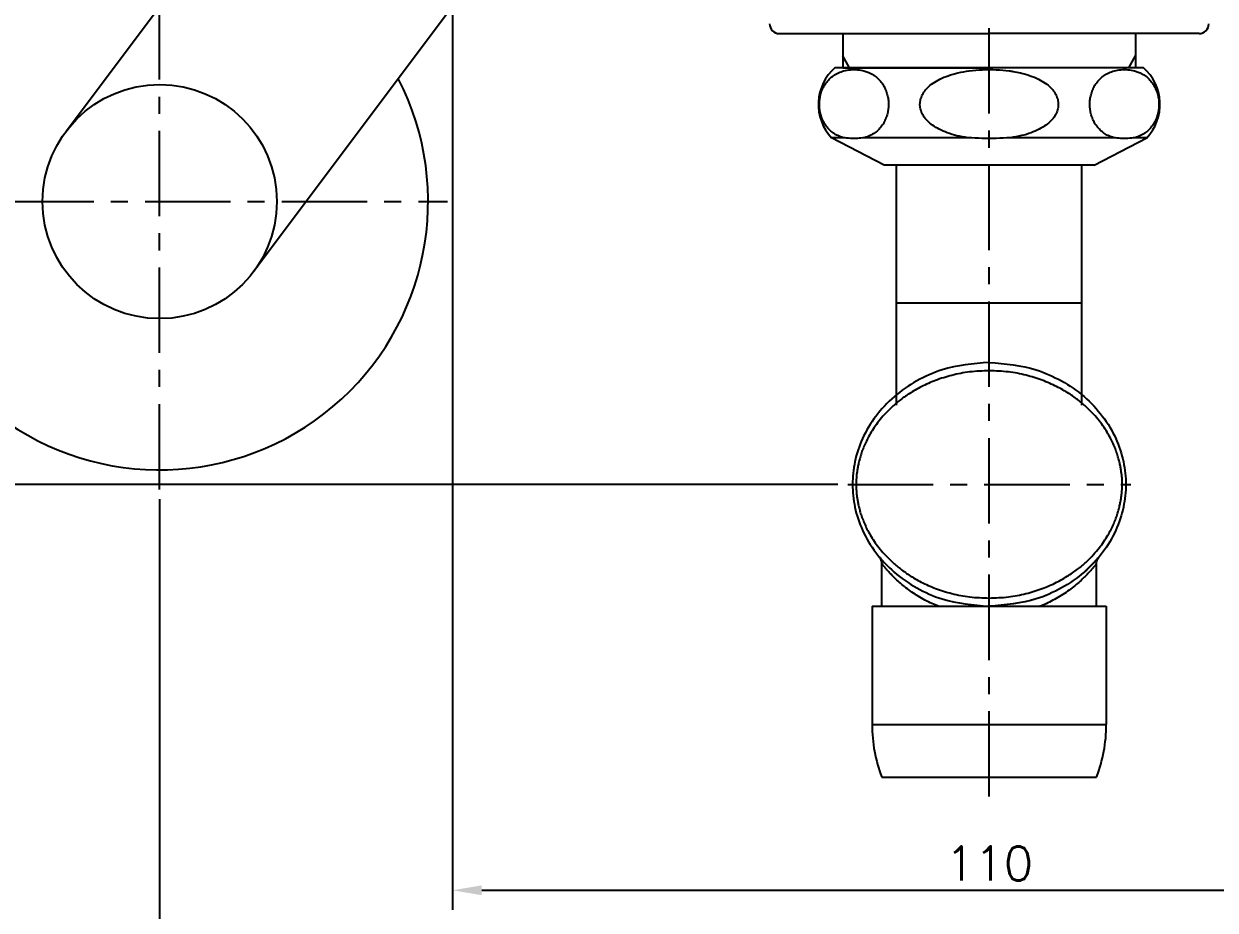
# Model space of a CAD drawing. Extents: x 6992 to 7586, y -5388 to -4968.
# Drawn here: x 7062.9 to 7184.9, y -5296.8 to -5206 of the extents above; entities that cross this region are included whole.
import ezdxf

# ---------------------------------------------------------------- set-up
doc = ezdxf.new("R2010")
doc.units = 0
doc.header["$LTSCALE"] = 7
doc.header["$MEASUREMENT"] = 0
doc.linetypes.add('CENTER', pattern=[2, 1.25, -0.25, 0.25, -0.25])
doc.layers.get('0').update_dxf_attribs({"color": 2, "linetype": 'CONTINUOUS'})
for name, color, linetype in [('CL', 1, 'CENTER'), ('D', 2, 'CONTINUOUS'), ('DWG', 7, 'CONTINUOUS')]:
    doc.layers.add(name, color=color, linetype=linetype)
doc.styles.add('GHS', font='ROMANS.shx', dxfattribs={"bigfont": 'GHS.shx'})

msp = doc.modelspace()

# ---------------------------------------------------------------- linework, layer by layer
at = {"color": 7, "linetype": 'Continuous'}
for p, q in [((7177.58, -5210.49), (7145.98, -5210.49)), ((7146.84, -5217.67), (7145.63, -5217.67)), ((7151.03, -5220.49), (7145.63, -5217.67)), ((7159.61, -5217.67), (7149, -5217.67)), ((7174.55, -5217.67), (7163.94, -5217.67)), ((7172.53, -5220.49), (7177.92, -5217.67)), ((7177.92, -5217.67), (7176.72, -5217.67)), ((7172.53, -5220.49), (7151.03, -5220.49))]:
    msp.add_line(p, q, dxfattribs=at)
for centre, start, end in [((7149.28, -5214.25), 131.2999, 223.1806), ((7174.28, -5214.25), 316.8194, 48.7001)]:
    msp.add_arc(centre, 5, start, end, dxfattribs=at)
for points, knots in [([(7146.84, -5217.67), (7146.64, -5217.61), (7146.27, -5217.48), (7145.77, -5217.18), (7145.35, -5216.81), (7145, -5216.39), (7144.74, -5215.93), (7144.55, -5215.44), (7144.43, -5214.95), (7144.37, -5214.46), (7144.38, -5213.98), (7144.44, -5213.5), (7144.56, -5213.01), (7144.76, -5212.52), (7145.04, -5212.06), (7145.39, -5211.65), (7145.82, -5211.29), (7146.33, -5211), (7146.92, -5210.79), (7147.58, -5210.67), (7148.27, -5210.68), (7148.8, -5210.77), (7149.08, -5210.85), (7149.15, -5210.87)], [0, 0, 0, 0, 0.611467, 1.185649, 1.737825, 2.278825, 2.813092, 3.336861, 3.839795, 4.322642, 4.798937, 5.283341, 5.787629, 6.311567, 6.845488, 7.386256, 7.939067, 8.515766, 9.129862, 9.808873, 10.524316, 11.198181, 11.408582, 11.408582, 11.408582, 11.408582]), ([(7149.15, -5210.87), (7149.28, -5210.92), (7149.58, -5211.03), (7150.03, -5211.29), (7150.46, -5211.65), (7150.81, -5212.07), (7151.08, -5212.52), (7151.28, -5213.01), (7151.4, -5213.5), (7151.47, -5213.98), (7151.47, -5214.46), (7151.42, -5214.95), (7151.3, -5215.44), (7151.11, -5215.92), (7150.84, -5216.39), (7150.5, -5216.81), (7150.08, -5217.17), (7149.58, -5217.48), (7149.2, -5217.61), (7149, -5217.67)], [0, 0, 0, 0, 0.403946, 0.979571, 1.53168, 2.071764, 2.605039, 3.128261, 3.632674, 4.117288, 4.59343, 5.076164, 5.577868, 6.099527, 6.632567, 7.172995, 7.725536, 8.301205, 8.915688, 8.915688, 8.915688, 8.915688]), ([(7159.61, -5217.67), (7159.23, -5217.61), (7158.51, -5217.49), (7157.51, -5217.19), (7156.67, -5216.83), (7155.98, -5216.42), (7155.43, -5215.95), (7155.04, -5215.46), (7154.79, -5214.96), (7154.68, -5214.47), (7154.69, -5213.98), (7154.82, -5213.48), (7155.08, -5212.98), (7155.49, -5212.5), (7156.04, -5212.04), (7156.75, -5211.63), (7157.61, -5211.28), (7158.62, -5210.99), (7159.79, -5210.79), (7161.1, -5210.67), (7162.47, -5210.68), (7163.53, -5210.76), (7164.1, -5210.85), (7164.23, -5210.87)], [0, 0, 0, 0, 1.163393, 2.19219, 3.101835, 3.905021, 4.61213, 5.232078, 5.775161, 6.267, 6.743329, 7.239114, 7.788564, 8.416045, 9.131684, 9.944084, 10.863796, 11.90472, 13.07864, 14.421477, 15.85237, 17.184726, 17.592512, 17.592512, 17.592512, 17.592512]), ([(7164.23, -5210.87), (7164.48, -5210.92), (7165.08, -5211.03), (7165.95, -5211.28), (7166.81, -5211.63), (7167.51, -5212.04), (7168.07, -5212.5), (7168.48, -5212.98), (7168.74, -5213.48), (7168.87, -5213.98), (7168.87, -5214.47), (7168.76, -5214.96), (7168.52, -5215.46), (7168.13, -5215.95), (7167.58, -5216.41), (7166.89, -5216.83), (7166.05, -5217.19), (7165.05, -5217.49), (7164.33, -5217.61), (7163.94, -5217.67)], [0, 0, 0, 0, 0.765576, 1.804124, 2.722272, 3.533331, 4.247914, 4.874466, 5.424031, 5.920012, 6.396186, 6.887924, 7.429648, 8.046849, 8.751767, 9.553346, 10.462857, 11.49383, 12.662821, 12.662821, 12.662821, 12.662821]), ([(7174.55, -5217.67), (7174.36, -5217.61), (7173.98, -5217.48), (7173.48, -5217.18), (7173.06, -5216.81), (7172.72, -5216.39), (7172.45, -5215.93), (7172.26, -5215.44), (7172.14, -5214.95), (7172.09, -5214.46), (7172.09, -5213.98), (7172.15, -5213.5), (7172.28, -5213.01), (7172.47, -5212.52), (7172.75, -5212.06), (7173.1, -5211.65), (7173.53, -5211.29), (7174.04, -5211), (7174.63, -5210.79), (7175.29, -5210.67), (7175.98, -5210.68), (7176.51, -5210.77), (7176.79, -5210.85), (7176.86, -5210.87)], [0, 0, 0, 0, 0.611466, 1.185647, 1.737823, 2.278822, 2.813089, 3.336856, 3.839791, 4.322638, 4.798934, 5.283338, 5.787626, 6.311563, 6.845483, 7.38625, 7.93906, 8.515758, 9.129852, 9.80886, 10.524311, 11.198175, 11.408576, 11.408576, 11.408576, 11.408576]), ([(7176.86, -5210.87), (7176.99, -5210.92), (7177.29, -5211.03), (7177.74, -5211.29), (7178.17, -5211.65), (7178.52, -5212.07), (7178.79, -5212.52), (7178.99, -5213.01), (7179.12, -5213.5), (7179.18, -5213.98), (7179.18, -5214.46), (7179.13, -5214.95), (7179.01, -5215.44), (7178.82, -5215.92), (7178.55, -5216.39), (7178.21, -5216.81), (7177.79, -5217.17), (7177.29, -5217.48), (7176.91, -5217.61), (7176.72, -5217.67)], [0, 0, 0, 0, 0.403947, 0.979571, 1.53168, 2.071764, 2.605039, 3.128262, 3.632676, 4.11729, 4.593431, 5.076166, 5.577871, 6.09953, 6.632571, 7.172999, 7.725541, 8.30121, 8.915694, 8.915694, 8.915694, 8.915694]), ([(7149, -5217.67), (7148.76, -5217.7), (7148.28, -5217.75), (7147.56, -5217.75), (7147.08, -5217.7), (7146.84, -5217.67)], [0, 0, 0, 0, 0.725212, 1.447555, 2.172766, 2.172766, 2.172766, 2.172766]), ([(7163.94, -5217.67), (7163.46, -5217.7), (7162.5, -5217.75), (7161.05, -5217.75), (7160.09, -5217.7), (7159.61, -5217.67)], [0, 0, 0, 0, 1.445657, 2.890344, 4.335997, 4.335997, 4.335997, 4.335997]), ([(7176.72, -5217.67), (7176.48, -5217.7), (7176, -5217.75), (7175.27, -5217.75), (7174.79, -5217.7), (7174.55, -5217.67)], [0, 0, 0, 0, 0.725212, 1.447555, 2.172766, 2.172766, 2.172766, 2.172766])]:
    msp.add_open_spline(points, degree=3, knots=knots, dxfattribs=at)
at = {"layer": 'CL'}
for p, q in [((7161.78, -5285.19), (7161.78, -5118.62)), ((7076.78, -5253.71), (7076.78, -5194.71)), ((7047.29, -5224.21), (7106.29, -5224.21)), ((7147.28, -5253.19), (7176.28, -5253.19))]:
    msp.add_line(p, q, dxfattribs=at)
at = {"layer": 'D'}
for p, q in [((7106.78, -5196.19), (7106.78, -5296.79)), ((7147.48, -5210.49), (7146.78, -5209.28)), ((7176.08, -5210.49), (7176.78, -5209.28)), ((7146.28, -5253.19), (7039.86, -5253.19)), ((7076.78, -5254.71), (7076.78, -5305.99)), ((7109.78, -5294.79), (7213.78, -5294.79))]:
    msp.add_line(p, q, dxfattribs=at)
msp.add_solid([(7109.78, -5294.29), (7109.78, -5295.29), (7106.78, -5294.79)], dxfattribs=at)
at = {"layer": 'DWG'}
for p, q in [((7067.19, -5217.01), (7087.87, -5189.41)), ((7109.58, -5200.46), (7086.39, -5231.4)), ((7140.28, -5206.99), (7161.78, -5206.99)), ((7146.78, -5206.99), (7146.78, -5210.49)), ((7146.78, -5206.99), (7146.78, -5210.49)), ((7183.28, -5206.99), (7161.78, -5206.99)), ((7176.78, -5206.99), (7176.78, -5210.49)), ((7176.78, -5206.99), (7176.78, -5210.49)), ((7146.78, -5210.49), (7161.78, -5210.49)), ((7176.78, -5210.49), (7161.78, -5210.49)), ((7150.78, -5265.69), (7150.78, -5261.3)), ((7172.78, -5265.69), (7172.78, -5261.3)), ((7156.58, -5265.69), (7166.97, -5265.69))]:
    msp.add_line(p, q, dxfattribs=at)
at = {"layer": 'DWG', "color": 7, "linetype": 'Continuous'}
for p, q in [((7152.28, -5245.07), (7152.28, -5220.49)), ((7171.28, -5245.07), (7171.28, -5220.49)), ((7152.28, -5234.59), (7171.28, -5234.59)), ((7149.78, -5265.69), (7173.78, -5265.69)), ((7149.78, -5265.69), (7149.78, -5277.81)), ((7173.78, -5265.69), (7173.78, -5277.81)), ((7149.78, -5277.81), (7173.78, -5277.81)), ((7150.78, -5283.19), (7172.78, -5283.19))]:
    msp.add_line(p, q, dxfattribs=at)
at = {"layer": 'DWG'}
msp.add_circle((7076.79, -5224.21), 12, dxfattribs=at)
for centre, radius, start, end in [((7076.79, -5224.21), 27.5, 79.0238, 27.2762), ((7140.28, -5205.99), 1, 180.0005, 269.9839), ((7183.28, -5205.99), 1, 270.0161, 359.9995)]:
    msp.add_arc(centre, radius, start, end, dxfattribs=at)
at = {"layer": 'DWG', "color": 7, "linetype": 'Continuous'}
for centre, start, end in [((7164.78, -5277.81), 180, 201.0395), ((7158.78, -5277.81), 338.9605, 0)]:
    msp.add_arc(centre, 15, start, end, dxfattribs=at)
at = {"layer": 'DWG'}
for points in [[(7086.44, -5231.34), (7086.39, -5231.4)], [(7086.5, -5231.25), (7086.44, -5231.34)], [(7161.78, -5240.69), (7156.95, -5241.46), (7154.37, -5242.59), (7152.05, -5244.21), (7150.16, -5246.22), (7148.8, -5248.5), (7148.02, -5250.87), (7147.84, -5252.05), (7147.78, -5253.2), (7147.84, -5254.34), (7148.02, -5255.52), (7148.81, -5257.9), (7150.16, -5260.17), (7152.05, -5262.19), (7154.37, -5263.8), (7156.95, -5264.93), (7161.78, -5265.69)], [(7161.78, -5241.55), (7159.78, -5241.67), (7157.96, -5242.02), (7156.29, -5242.54), (7154.82, -5243.19), (7153.59, -5243.9), (7152.57, -5244.62), (7151.74, -5245.34), (7151.05, -5246.04), (7150.47, -5246.72), (7149.99, -5247.38), (7149.59, -5248.01), (7149.27, -5248.61), (7149, -5249.17), (7148.79, -5249.71), (7148.62, -5250.21), (7148.48, -5250.68), (7148.38, -5251.12), (7148.29, -5251.53), (7148.24, -5251.91), (7148.19, -5252.24), (7148.17, -5252.54), (7148.16, -5252.82), (7148.15, -5253.07), (7148.15, -5253.32), (7148.16, -5253.57), (7148.17, -5253.84), (7148.19, -5254.14), (7148.23, -5254.48), (7148.29, -5254.85), (7148.37, -5255.26), (7148.48, -5255.7), (7148.61, -5256.17), (7148.79, -5256.67), (7149, -5257.21), (7149.26, -5257.77), (7149.59, -5258.37), (7149.98, -5259), (7150.46, -5259.66), (7151.04, -5260.34), (7151.73, -5261.04), (7152.56, -5261.76), (7153.58, -5262.49), (7154.81, -5263.2), (7156.29, -5263.85), (7157.95, -5264.37), (7159.78, -5264.72), (7161.78, -5264.84)], [(7161.78, -5240.69), (7166.6, -5241.46), (7169.18, -5242.59), (7171.5, -5244.2), (7173.39, -5246.22), (7174.75, -5248.49), (7175.53, -5250.87), (7175.72, -5252.05), (7175.78, -5253.19), (7175.72, -5254.34), (7175.53, -5255.52), (7174.75, -5257.89), (7173.4, -5260.17), (7171.51, -5262.18), (7169.19, -5263.8), (7166.61, -5264.93), (7161.78, -5265.69)], [(7161.78, -5264.84), (7163.75, -5264.72), (7165.55, -5264.38), (7167.21, -5263.87), (7168.68, -5263.23), (7169.92, -5262.52), (7170.94, -5261.8), (7171.78, -5261.09), (7172.47, -5260.39), (7173.06, -5259.7), (7173.54, -5259.04), (7173.94, -5258.41), (7174.27, -5257.81), (7174.54, -5257.24), (7174.76, -5256.7), (7174.93, -5256.19), (7175.07, -5255.72), (7175.17, -5255.28), (7175.26, -5254.86), (7175.32, -5254.49), (7175.36, -5254.15), (7175.38, -5253.85), (7175.4, -5253.57), (7175.4, -5253.33), (7175.4, -5253.07), (7175.4, -5252.83), (7175.39, -5252.55), (7175.36, -5252.25), (7175.32, -5251.92), (7175.26, -5251.54), (7175.18, -5251.13), (7175.07, -5250.68), (7174.93, -5250.21), (7174.76, -5249.7), (7174.54, -5249.16), (7174.28, -5248.6), (7173.95, -5248), (7173.55, -5247.36), (7173.07, -5246.7), (7172.48, -5246.01), (7171.79, -5245.31), (7170.95, -5244.6), (7169.93, -5243.87), (7168.69, -5243.17), (7167.22, -5242.52), (7165.56, -5242.01), (7163.75, -5241.67), (7161.78, -5241.55)], [(7150.78, -5261.3), (7150.75, -5261.07), (7150.67, -5260.85), (7150.55, -5260.66)], [(7150.71, -5260.85), (7150.55, -5260.66)], [(7172.62, -5261.1), (7171.51, -5262.18), (7169.19, -5263.8), (7166.61, -5264.93), (7161.86, -5265.69)], [(7173.01, -5260.66), (7172.62, -5261.1)], [(7172.78, -5261.3), (7172.8, -5261.07), (7172.88, -5260.85), (7173.01, -5260.66)]]:
    msp.add_spline(points, degree=3, dxfattribs=at)
for points, knots in [([(7156.58, -5265.69), (7156.36, -5265.6), (7155.89, -5265.4), (7155.2, -5265.06), (7154.51, -5264.67), (7153.86, -5264.24), (7153.25, -5263.8), (7152.7, -5263.35), (7152.23, -5262.91), (7151.83, -5262.52), (7151.51, -5262.18), (7151.26, -5261.9), (7151.08, -5261.68), (7150.94, -5261.51), (7150.86, -5261.4), (7150.8, -5261.33), (7150.78, -5261.3), (7150.78, -5261.3)], [5.322454, 5.322454, 5.322454, 5.322454, 6.053721, 6.844222, 7.634693, 8.417849, 9.178805, 9.896218, 10.548125, 11.115704, 11.580909, 11.951603, 12.234801, 12.443313, 12.584818, 12.666837, 12.692295, 12.692295, 12.692295, 12.692295]), ([(7172.78, -5261.3), (7172.77, -5261.3), (7172.75, -5261.33), (7172.7, -5261.4), (7172.61, -5261.51), (7172.47, -5261.68), (7172.29, -5261.91), (7172.03, -5262.19), (7171.71, -5262.54), (7171.3, -5262.94), (7170.82, -5263.37), (7170.27, -5263.82), (7169.66, -5264.27), (7169, -5264.69), (7168.32, -5265.08), (7167.64, -5265.41), (7167.19, -5265.61), (7166.97, -5265.69)], [0, 0, 0, 0, 0.026167, 0.108891, 0.252714, 0.463697, 0.752989, 1.132259, 1.608096, 2.180205, 2.837148, 3.55705, 4.318996, 5.101477, 5.891718, 6.680396, 7.369842, 7.369842, 7.369842, 7.369842])]:
    msp.add_open_spline(points, degree=3, knots=knots, dxfattribs=at)

# ---------------------------------------------------------------- texts
at = {"layer": 'D', "insert": (7161.78, -5292.04), "char_height": 3.5, "attachment_point": 5, "style": 'GHS'}
msp.add_mtext('\\A1;110', dxfattribs=at)

doc.saveas('drawing.dxf')
